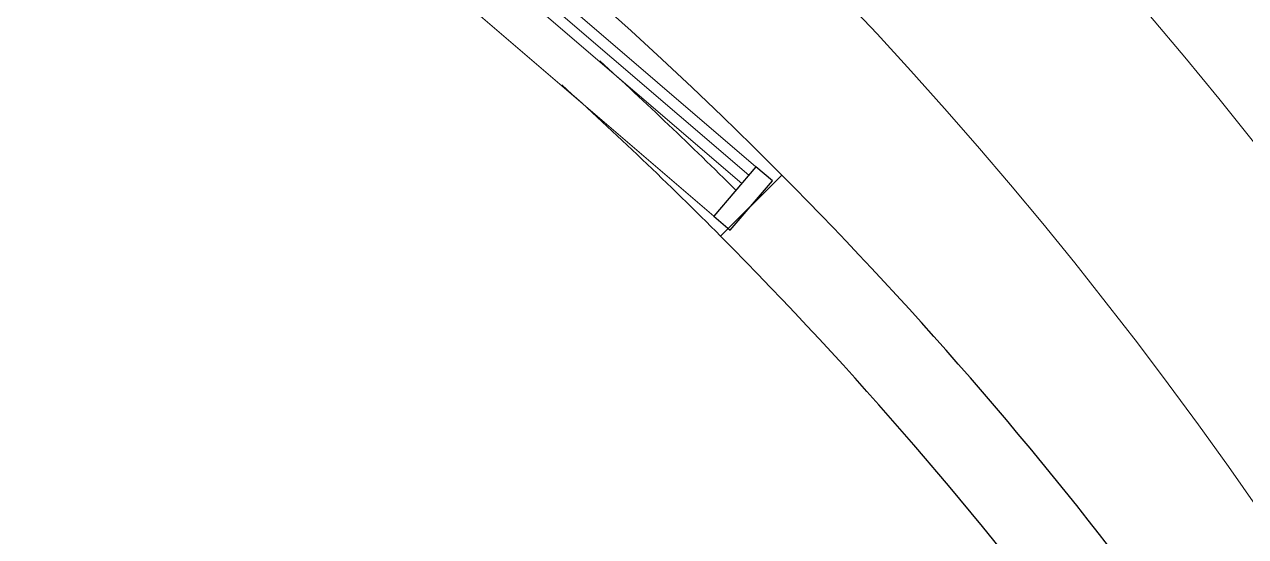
# Model space of a CAD drawing. Header units: metres. Extents: x -217 to -108, y -304 to -188.
# Drawn here: x -154.966 to -152.14, y -211.114 to -209.931 of the extents above; entities that cross this region are included whole.
import ezdxf

# ---------------------------------------------------------------- set-up
doc = ezdxf.new("R2010")
doc.units = ezdxf.units.M
for name, color, linetype, lineweight in [('A-FLOR', 192, 'Continuous', 9), ('A-GLAZ-CURT', 52, 'Continuous', 9), ('A-GLAZ-CWMG', 51, 'Continuous', 9), ('A-WALL', 113, 'Continuous', 9)]:
    doc.layers.add(name, color=color, linetype=linetype, lineweight=lineweight)

# ---------------------------------------------------------------- blocks, each defined once
blk = doc.blocks.new('Montante rectangular - 50 x 150 mm-717850-Nivel 3')
at = {"layer": 'A-GLAZ-CWMG'}
for p, q in [((-154.3449, -209.3415), (-154.4322, -209.4613)), ((-154.3449, -209.3415), (-153.2733, -210.2599)), ((-153.3709, -210.3738), (-154.4548, -209.4448)), ((-154.4322, -209.4613), (-154.4548, -209.4448)), ((-153.2733, -210.2599), (-153.3709, -210.3738))]:
    blk.add_line(p, q, dxfattribs=at)
blk = doc.blocks.new('Panel de sistema - Acristalado-715992-Nivel 3')
at = {"layer": 'A-GLAZ-CURT', "lineweight": 18}
for p, q in [((0.7027, 0.0495), (-0.7027, 0.0495)), ((-0.7027, 0.0495), (-0.7027, 0.0245)), ((0.7027, 0.0245), (0.7027, 0.0495)), ((-0.7027, 0.0245), (0.7027, 0.0245))]:
    blk.add_line(p, q, dxfattribs=at)
blk = doc.blocks.new('Montante rectangular - 50 x 150 mm-669275-Nivel 3')
at = {"layer": 'A-GLAZ-CWMG', "lineweight": 25}
for p, q in [((-0.05, 0.075), (0, 0.075)), ((-0.05, -0.075), (-0.05, 0.075)), ((0, 0.075), (0, -0.075)), ((0, -0.075), (-0.05, -0.075))]:
    blk.add_line(p, q, dxfattribs=at)

msp = doc.modelspace()

# ---------------------------------------------------------------- linework, layer by layer
at = {"layer": 'A-FLOR'}
for centre, radius, start, end in [((-160.1897, -216.6239), 10.3111, 32.99567, 203.9847), ((-160.1804, -216.6397), 9.8158, 33.32339, 203.64672), ((-159.9194, -216.9541), 9.3621, 45.17488, 47.83347), ((-159.9194, -216.9541), 9.3621, 45.17488, 47.83347)]:
    msp.add_arc(centre, radius, start, end, dxfattribs=at)
at = {"layer": 'A-WALL', "lineweight": 25}
msp.add_line((-153.2133, -210.2788), (-153.355, -210.4199), dxfattribs=at)
at = {"layer": 'A-WALL'}
for radius, start, end in [(9.4621, 44.86804, 189.98653), (9.2621, 44.86804, 48.00652), (9.4621, 36.5954, 44.86804), (9.2621, 36.72812, 44.86804)]:
    msp.add_arc((-159.9194, -216.9541), radius, start, end, dxfattribs=at)
at = {"layer": 'A-WALL', "lineweight": 25}
for radius, start in [(9.4621, 36.5954), (9.2621, 36.72812)]:
    msp.add_arc((-159.9194, -216.9541), radius, start, 44.86804, dxfattribs=at)

# ---------------------------------------------------------------- block references
at = {"layer": 'A-GLAZ-CURT', "rotation": 319.4029965394686}
msp.add_blockref('Panel de sistema - Acristalado-715992-Nivel 3', (-153.8557, -209.8595), dxfattribs=at)
at = {"layer": 'A-GLAZ-CWMG'}
msp.add_blockref('Montante rectangular - 50 x 150 mm-717850-Nivel 3', (0, 0), dxfattribs=at)
at = {"layer": 'A-GLAZ-CWMG', "extrusion": (0, 0, -1), "rotation": 220.5970034605314}
msp.add_blockref('Montante rectangular - 50 x 150 mm-669275-Nivel 3', (153.2841, -210.3494), dxfattribs=at)

doc.saveas('drawing.dxf')
